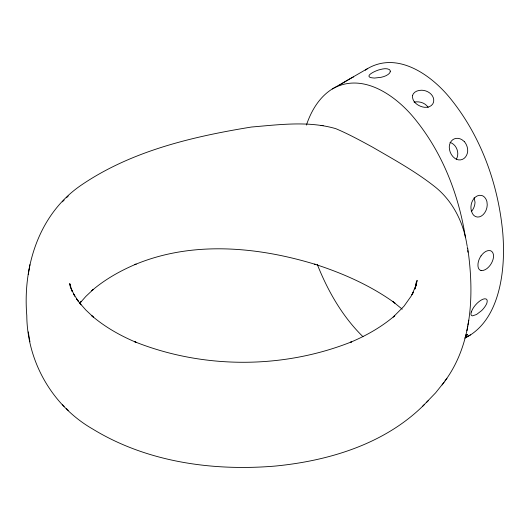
<?xml version="1.0" encoding="UTF-8"?>
<svg xmlns="http://www.w3.org/2000/svg" width="530" height="530" viewBox="0 0 530 530"><rect width="100%" height="100%" fill="white"/><g stroke="black" fill="none" stroke-linecap="round" stroke-linejoin="round"><path stroke-width="0.79" d="M416.05 285.597L416.421 281.695L415.997 285.981L417.117 280.324L414.871 289.075L416.05 285.147L411.929 294.793L413.42 292.09L411.035 296.31L403.966 306.26L393.174 317.059L394.77 315.681C381.6 326.99 366.316 335.616 350.363 342.347L351.635 341.804C283.007 369.105 203.487 369.105 134.852 341.804L136.13 342.347C120.177 335.616 104.894 326.99 91.723 315.681L93.32 317.059L85.92 310.09L79.493 302.802L81.037 304.829M416.037 285.703L416.421 281.695M466.526 242.554C462.875 221.295 452.342 200.857 435.428 187.169C415.97 171.68 394.035 159.623 372.583 147.168C360.539 140.602 348.475 134.004 335.821 128.671C308.606 120.701 279.303 124.689 251.492 127.021C192.728 136.588 132.023 150.798 82.051 184.599C39.233 213.226 22.624 266.007 26.791 315.509C27.123 361.626 52.43 405.874 92.518 428.916C146.651 462.094 212.55 471.283 274.997 466.089C328.991 460.848 385.025 443.948 424.232 404.695M445.008 380.957C472.714 343.221 474.211 293.063 467.745 248.418M28.256 274.54L29.084 269.677M29.09 269.512L29.918 264.669M466.923 330.786L467.751 326.096M467.937 324.963L468.785 320.166M306.426 125.067C311.176 110.889 319.305 97.056 332.257 88.987L367.734 68.502C398.388 50.8 432.652 75.962 451.401 99.779C481.545 137.575 498.379 185.069 502.778 232.961A213.471 123.245 60 0 1 502.778 267.021C500.32 294.077 491.131 325.281 464.81 338.14M471.329 311.965L472.396 309.474A11.037 4.412 -48 0 1 481.28 300.033A11.037 4.412 -48 0 1 487.242 300.901L486.938 302.955A11.037 3.995 -45.9 0 1 481.697 310.553L476.563 314.489L472.522 315.847A11.037 3.995 -45.9 0 1 471.322 311.971M456.29 159.298C459.881 153.395 456.694 144.485 450.023 142.384M422.41 406.483L435.607 392.849L444.007 382.315M442.106 384.932L446.956 378.268M79.632 303.465L81.037 301.61L79.878 303.127M80.01 303.021L85.92 296.349L93.32 289.38L91.723 290.758C104.894 279.442 120.177 270.823 136.13 264.092L134.852 264.629C192.251 240.594 257.633 246.708 315.853 264.543L314.661 264.159C343.029 273.314 370.722 285.564 394.963 303.1L392.584 301.345L402.25 309.195M481.021 255.917C483.121 253.042 486.335 249.941 490.197 250.624A11.044 6.526 -61.2 0 1 493.569 256.142A11.044 6.214 -58.8 0 1 490.197 265.199C488.031 268.034 484.851 270.976 481.021 270.499M62.335 201.851L64.156 200.062M66.455 197.796L68.231 196.047M426.352 402.581L428.227 400.746M465.095 337.332L467.692 334.635A11.024 1.57 -35.8 0 0 465.419 335.139M365.296 70.192L367.734 68.502M338.962 85.562L340.22 84.754M332.257 88.987C362.911 71.285 397.175 96.44 415.931 120.264C442.716 153.654 458.715 194.894 465.36 236.956M465.996 337.246L470.481 334.867M414.089 102.118C419.263 101.044 425.332 102.813 428.187 107.477M321.041 125.59L323.168 125.537M362.984 336.709C342.4 316.556 327.831 290.996 317.265 264.377M62.335 404.589L64.156 406.377M66.455 408.643L68.231 410.392M80.567 304.213L76.658 299.059L78.228 301.119L73.372 293.521L74.79 296.131L71.02 288.406L72.272 291.56L69.721 283.504L70.523 287.803M471.329 210.688L472.396 213.53A11.037 7.857 -75.8 0 0 481.28 216.088A11.037 7.857 -75.8 0 0 487.242 204.958L486.938 201.672A11.037 8.082 -79.4 0 0 481.697 195.457C477.742 194.503 474.191 197.372 472.522 200.751A11.037 8.082 -79.4 0 0 471.322 210.688M474.138 197.624L475.032 202.347A11.037 7.811 -75.1 0 1 471.322 211.583M466.632 243.118L467.142 245.907M28.256 331.899L29.918 341.77M467.235 246.669L467.52 248.968M467.725 250.591L467.93 252.214M341.406 83.998A11.031 0.424 -31.6 0 1 353.477 77.062M481.015 270.505A11.044 6.214 -58.8 0 1 477.954 265.159A11.044 6.526 -61.2 0 1 481.015 255.924M412.552 95.519C411.783 102.051 418.627 106.576 424.444 107.292A10.971 8.506 30.3 0 0 433.613 101.999C434.865 95.201 427.882 90.285 421.721 90.226A10.971 7.553 12.1 0 0 412.545 95.519M390.206 71.384L390.193 72.02A10.971 4.816 -9.8 0 1 381.017 77.32L374.438 78.069L371.749 77.791L369.894 77.327L368.986 76.466L369.125 75.359A10.971 2.809 -19.2 0 1 378.301 70.059C381.799 69.165 385.827 67.78 389.278 69.496L390.252 70.589L390.206 71.384M464.412 141.676L461.895 139.655A11.031 8.997 64.7 0 0 449.268 146.949C449.255 151.461 451.355 155.893 455.065 158.503A11.024 8.864 77 0 0 467.699 151.216C467.804 147.744 466.665 144.332 464.412 141.676M70.556 287.816L70.238 284.683L70.523 287.83"/></g></svg>
